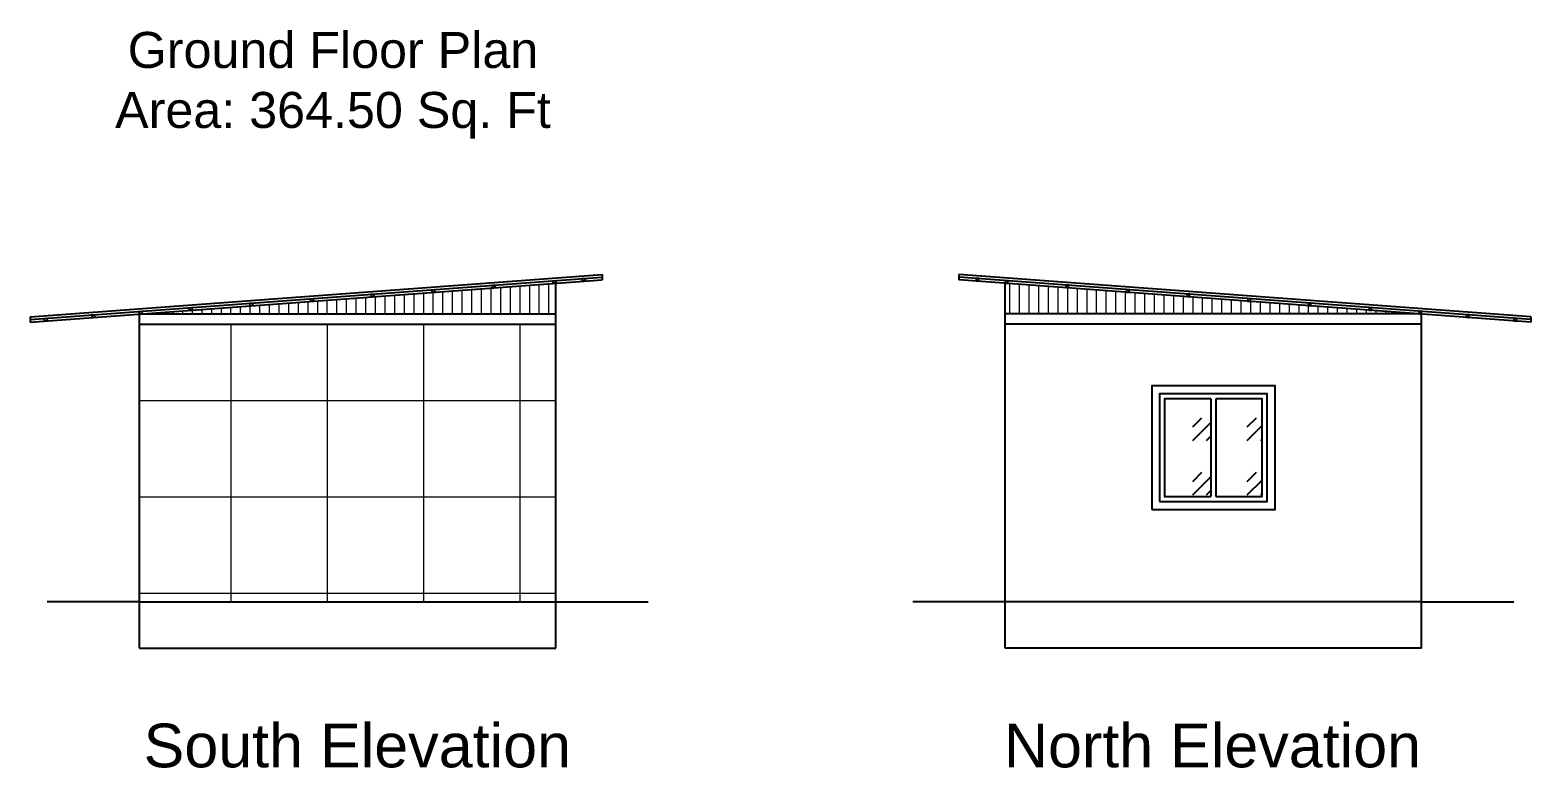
# Model space of a CAD drawing. Header units: inches. Extents: x 352533 to 378079, y -36324 to -23949.
# Drawn here: x 361495 to 362079, y -30780 to -30493 of the extents above; entities that cross this region are included whole.
import ezdxf

# ---------------------------------------------------------------- set-up
doc = ezdxf.new("R2010")
doc.units = ezdxf.units.IN
doc.header["$LTSCALE"] = 2
doc.header["$MEASUREMENT"] = 0
doc.layers.get('0').update_dxf_attribs({"linetype": 'CONTINUOUS'})
for name, color, linetype, lineweight in [('1', 7, 'CONTINUOUS', 13), ('door', 20, 'CONTINUOUS', 35), ('steps', 253, 'CONTINUOUS', 20)]:
    doc.layers.add(name, color=color, linetype=linetype, lineweight=lineweight)
doc.styles.get("Standard").update_dxf_attribs({"font": 'ARIALN.TTF'})
pattern_1 = [(45, (-565.043, 1e-09), (21.21320344, 0), [12.5, -17.5]), (45, (-559.74, 1e-09), (21.21320344, 0), [5, -25]), (45, (-565.043, 5.303), (21.21320344, 0), [5, -25])]

msp = doc.modelspace()

# ---------------------------------------------------------------- hatches: boundary and pattern name
at = {"layer": '1', "ltscale": 5}
h = msp.add_hatch(dxfattribs=at)
h.set_pattern_fill('ANSI37', color=256, scale=300, angle=45, style=0)
h.set_pattern_definition([(90, (485.583, 0), (-37.5, 0), []), (180, (485.583, 0), (-4e-15, -37.5), [])])
h.paths.add_polyline_path([(361699.5, -30607.87), (361537.5, -30607.87), (361537.5, -30715.87), (361699.5, -30715.87)])
at = {"layer": 'door', "ltscale": 0.5}
h = msp.add_hatch(dxfattribs=at)
h.set_pattern_fill('GOST_GLASS', color=256, scale=2.5)
h.set_pattern_definition(pattern_1)
h.paths.add_polyline_path([(361954.42, -30636.87), (361936.42, -30636.87), (361936.42, -30674.87), (361954.42, -30674.87)])
h = msp.add_hatch(dxfattribs=at)
h.set_pattern_fill('GOST_GLASS', color=256, scale=2.5)
h.set_pattern_definition(pattern_1)
h.paths.add_polyline_path([(361974.42, -30636.87), (361956.42, -30636.87), (361956.42, -30674.87), (361974.42, -30674.87)])
at = {"layer": 'steps', "ltscale": 0.3}
h = msp.add_hatch(dxfattribs=at)
h.set_pattern_fill('ANSI31', scale=30, angle=45)
h.set_pattern_definition([(90, (485.5832, 0), (-3.75, 0), [])])
h.paths.add_polyline_path([(361699.5, -30603.87), (361699.5, -30591.87), (361537.5, -30603.87)])
h = msp.add_hatch(dxfattribs=at)
h.set_pattern_fill('ANSI31', scale=30, angle=45)
h.set_pattern_definition([(90, (822.5018, 0), (-3.75, 0), [])])
h.paths.add_polyline_path([(362036.42, -30603.87), (361874.42, -30591.87), (361874.42, -30603.87)])

# ---------------------------------------------------------------- linework, layer by layer
at = {"layer": 'door', "ltscale": 0.5}
for p, q in [((361494.88, -30605.02), (361717.5, -30588.53)), ((361494.88, -30606.02), (361717.5, -30589.53)), ((361494.88, -30607.02), (361717.5, -30590.53)), ((361699.5, -30603.87), (361699.5, -30591.87)), ((361717.5, -30588.53), (361717.5, -30590.53)), ((362079.04, -30605.02), (361856.42, -30588.53)), ((361856.42, -30588.53), (361856.42, -30590.53)), ((362079.04, -30606.02), (361856.42, -30589.53)), ((362079.04, -30607.02), (361856.42, -30590.53)), ((361874.42, -30603.87), (361874.42, -30591.87)), ((361537.5, -30603.87), (361699.5, -30603.87)), ((361537.5, -30715.87), (361537.5, -30603.87)), ((361699.5, -30715.87), (361699.5, -30603.87)), ((362036.42, -30603.87), (361874.42, -30603.87)), ((361874.42, -30715.87), (361874.42, -30603.87)), ((362036.42, -30715.87), (362036.42, -30603.87)), ((361494.88, -30605.02), (361494.88, -30607.02)), ((361537.5, -30607.87), (361699.5, -30607.87)), ((362036.42, -30607.87), (361874.42, -30607.87)), ((362079.04, -30605.02), (362079.04, -30607.02)), ((361954.42, -30636.87), (361954.42, -30674.87)), ((361956.42, -30636.87), (361956.42, -30674.87)), ((361537.5, -30715.87), (361501.5, -30715.87)), ((361537.5, -30715.87), (361699.5, -30715.87)), ((361537.5, -30733.87), (361537.5, -30715.87)), ((361699.5, -30715.87), (361735.5, -30715.87)), ((361699.5, -30733.87), (361699.5, -30715.87)), ((361874.42, -30715.87), (361838.42, -30715.87)), ((362036.42, -30715.87), (361874.42, -30715.87)), ((361874.42, -30733.87), (361874.42, -30715.87)), ((362036.42, -30715.87), (362072.42, -30715.87)), ((362036.42, -30733.87), (362036.42, -30715.87)), ((361537.5, -30733.87), (361699.5, -30733.87)), ((362036.42, -30733.87), (361874.42, -30733.87))]:
    msp.add_line(p, q, dxfattribs=at)
for points in [[(361699.5, -30591.87), (361698.5, -30591.94), (361698.43, -30590.94), (361699.42, -30590.87)], [(361710.87, -30591.02), (361709.87, -30591.1), (361709.8, -30590.1), (361710.79, -30590.03)], [(361863.05, -30591.02), (361864.04, -30591.1), (361864.12, -30590.1), (361863.12, -30590.03)], [(361874.42, -30591.87), (361875.41, -30591.94), (361875.49, -30590.94), (361874.49, -30590.87)], [(361605.15, -30598.86), (361604.15, -30598.93), (361604.08, -30597.93), (361605.07, -30597.86)], [(361628.74, -30597.11), (361627.74, -30597.18), (361627.66, -30596.19), (361628.66, -30596.11)], [(361652.32, -30595.36), (361651.33, -30595.44), (361651.25, -30594.44), (361652.25, -30594.36)], [(361675.91, -30593.61), (361674.91, -30593.69), (361674.84, -30592.69), (361675.84, -30592.62)], [(361898, -30593.61), (361899, -30593.69), (361899.07, -30592.69), (361898.08, -30592.62)], [(361921.59, -30595.36), (361922.59, -30595.44), (361922.66, -30594.44), (361921.66, -30594.36)], [(361945.18, -30597.11), (361946.17, -30597.18), (361946.25, -30596.19), (361945.25, -30596.11)], [(361968.76, -30598.86), (361969.76, -30598.93), (361969.84, -30597.93), (361968.84, -30597.86)], [(361538.49, -30603.79), (361537.5, -30603.87), (361537.42, -30602.87), (361538.42, -30602.8)], [(361557.97, -30602.35), (361556.98, -30602.42), (361556.9, -30601.43), (361557.9, -30601.35)], [(361581.56, -30600.6), (361580.56, -30600.68), (361580.49, -30599.68), (361581.49, -30599.61)], [(361992.35, -30600.6), (361993.35, -30600.68), (361993.42, -30599.68), (361992.43, -30599.61)], [(362015.94, -30602.35), (362016.94, -30602.42), (362017.01, -30601.43), (362016.01, -30601.35)], [(362035.42, -30603.79), (362036.42, -30603.87), (362036.49, -30602.87), (362035.49, -30602.8)], [(361501.53, -30606.53), (361500.53, -30606.61), (361500.46, -30605.61), (361501.46, -30605.53)], [(361520.01, -30605.16), (361519.01, -30605.24), (361518.94, -30604.24), (361519.94, -30604.17)], [(362053.9, -30605.16), (362054.9, -30605.24), (362054.97, -30604.24), (362053.98, -30604.17)], [(362072.38, -30606.53), (362073.38, -30606.61), (362073.46, -30605.61), (362072.46, -30605.53)], [(361931.42, -30679.87), (361979.42, -30679.87), (361979.42, -30631.87), (361931.42, -30631.87)], [(361934.42, -30676.87), (361976.42, -30676.87), (361976.42, -30634.87), (361934.42, -30634.87)]]:
    msp.add_lwpolyline(points, close=True, dxfattribs=at)
for points in [[(361954.42, -30636.87), (361936.42, -30636.87), (361936.42, -30674.87), (361954.42, -30674.87)], [(361956.42, -30674.87), (361974.42, -30674.87), (361974.42, -30636.87), (361956.42, -30636.87)]]:
    msp.add_lwpolyline(points, dxfattribs=at)

# ---------------------------------------------------------------- texts
at = {"color": 7, "linetype": 'ByBlock', "lineweight": 5, "attachment_point": 5}
for s, insert, char_height, width in [('{\\fArial CE|b0|i0|c238|p34;Ground Floor Plan\\PArea: \\fArial CE|b0|i0|c0|p34;364.50\\fArial CE|b0|i0|c238|p34; Sq. Ft}', (361612.79, -30514.94), 14, 235.547), ('{\\fArial CE|b0|i0|c238|p34;\\P\\fArial CE|b0|i0|c0|p34;\\H2.8333x;South Elevation}', (361622.26, -30766.84), 6, 232.9624), ('{\\fArial CE|b0|i0|c238|p34;\\P\\fArial CE|b0|i0|c0|p34;\\H2.8333x;North Elevation}', (361955.09, -30766.84), 6, 232.9624)]:
    msp.add_mtext(s, dxfattribs=dict(at, insert=insert, char_height=char_height, width=width))

doc.saveas('drawing.dxf')
